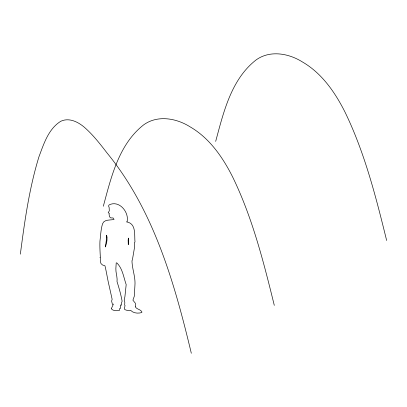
<?xml version="1.0" encoding="UTF-8"?>
<svg xmlns="http://www.w3.org/2000/svg" width="407" height="407" viewBox="0 0 407 407"><rect width="100%" height="100%" fill="white"/><g stroke="black" fill="none" stroke-linecap="round" stroke-linejoin="round"><path stroke-width="0.61" d="M20.35 254.151C24.639 221.393 29.202 188.456 38.945 156.792C43.798 143.9 48.367 129.009 60.719 121.301C68.844 117.399 77.681 121.678 84.015 126.979C92.872 134.6 100.046 143.89 107.153 153.108C153.836 210.231 174.45 282.814 191.321 353.261M103.327 206.247C111.147 177.264 118.808 144.246 143.696 124.827C157.631 114.754 176.435 118.213 190.125 126.857C209.519 138.105 222.68 157.204 232.58 176.836C252.371 217.501 263.522 261.64 274.293 305.357M215.679 141.382C223.504 112.398 231.161 79.38 256.054 59.961C269.983 49.883 288.792 53.342 302.482 61.991C321.871 73.24 335.037 92.338 344.938 111.966C364.723 152.63 375.88 196.774 386.65 240.491M111.569 308.201L111.569 309.086C113.492 311.019 116.784 310.811 119.343 310.556L119.434 308.811L120.716 308.119L120.243 306.339L120.564 304.919L121.225 305.281L121.561 304.894L121.545 302.945L122.115 301.165C120.91 294.49 119.058 288.014 117.033 281.664C117.572 277.274 115.725 273.092 115.858 268.696L116.214 262.891L116.865 262.932C122.67 268.635 123.58 277.279 126.185 284.59L124.913 296.662L124.201 300.035L124.822 302.482L124.664 305.052L125.051 305.469L124.354 308.74L124.669 309.468L126.109 310.114L129.767 310.755L130.713 310.399C133.42 313.319 138.126 313.634 141.794 312.545L141.906 311.94C140.695 309.279 136.721 309.457 135.272 306.797L135.679 306.644L135.404 303.281L132.916 300.183L134.31 296.189L134.926 285.419C135.638 277.05 132.102 269.017 131.97 260.719L132.377 260.007L134.707 246.327L134.346 242.857L134.992 241.916C134.264 234.661 136.401 223.565 126.653 221.891L127.045 221.8C129.426 212.464 119.317 199.756 109.112 204.899L108.557 205.942L109.147 207.534L109.3 210.851L108.186 212.749L109.341 213.431L109.096 214.296L109.478 216.722L110.714 217.893L113.095 217.969L114.067 219.409C110.348 220.426 104.314 219.119 102.579 223.702C100.804 229.39 100.682 235.307 99.959 241.102C99.695 246.464 100.097 252.05 100.341 257.366L99.944 257.463L100.361 257.865L100.285 261.35L100.997 263.568L102.493 264.972L104.96 265.802C106.603 272.476 107.524 279.238 109.137 285.836L112.144 299.267L111.615 301.088L112.418 304.365L113.395 304.11L111.569 308.201M128.515 240.481L128.286 244.653L128.144 240.13L128.449 238.07L128.515 240.481M106.761 237.439L105.362 246.978C106.629 243.208 107.677 239.153 106.649 235.19L106.761 237.439"/></g></svg>
